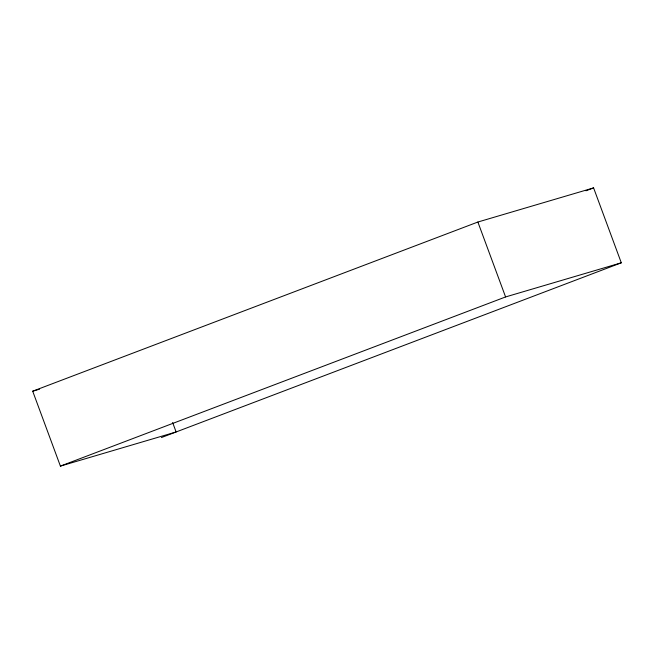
<?xml version="1.0" encoding="UTF-8"?>
<svg xmlns="http://www.w3.org/2000/svg" width="654" height="654" viewBox="0 0 654 654"><rect width="100%" height="100%" fill="white"/><g stroke="black" fill="none" stroke-linecap="round" stroke-linejoin="round"><path stroke-width="0.98" d="M172.615 422.484L176.122 431.967L60.405 466.106L32.7 391.198L477.878 222.033L593.595 187.894L621.3 262.802L161.424 437.551M585.968 190.788L593.595 187.894M60.405 466.106L505.583 296.941L621.3 262.802M32.7 391.198L39.51 389.195M477.878 222.033L505.583 296.941"/></g></svg>
